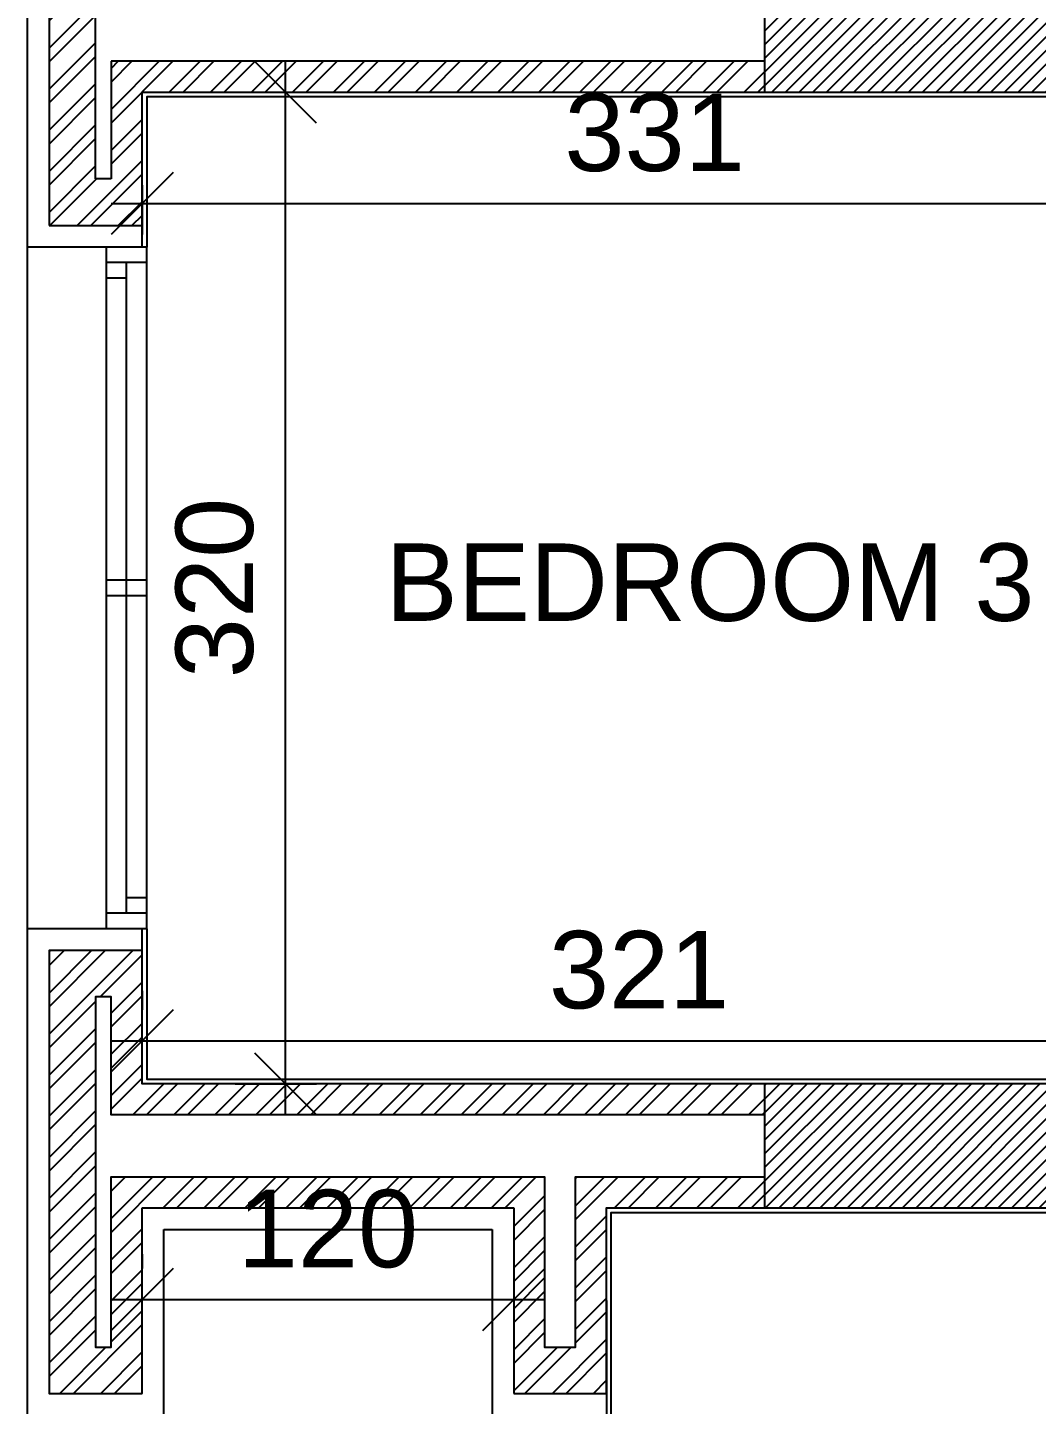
# Model space of a CAD drawing. Extents: x -1.7 to 46.3, y -159.8 to -77.2.
# Drawn here: x 26.638 to 29.897, y -111.631 to -107.187 of the extents above; entities that cross this region are included whole.
import ezdxf

# ---------------------------------------------------------------- set-up
doc = ezdxf.new("R2010")
doc.units = 0
doc.header["$MEASUREMENT"] = 0
doc.header["$PDMODE"] = 35
doc.header["$PDSIZE"] = 0.3
doc.layers.get('0').update_dxf_attribs({"linetype": 'CONTINUOUS'})
doc.layers.get('DEFPOINTS').update_dxf_attribs({"linetype": 'CONTINUOUS'})
for name, color, linetype in [('A-ALU', 9, 'CONTINUOUS'), ('A-AREAS', 6, 'CONTINUOUS'), ('a-dim', 3, 'CONTINUOUS'), ('A-HATCH-CONC', 8, 'CONTINUOUS'), ('A-HATCH-WALL', 8, 'CONTINUOUS'), ('A-NOMENCLATURE', 3, 'CONTINUOUS'), ('A-PLASTER', 8, 'CONTINUOUS'), ('A-PROJECTION', 9, 'CONTINUOUS'), ('a-revetement', 1, 'CONTINUOUS'), ('A-WALL', 4, 'CONTINUOUS'), ('S-2ND-3RD-4-5-6TH$0$A-STR 2-3-4-5-6', 2, 'CONTINUOUS')]:
    doc.layers.add(name, color=color, linetype=linetype)
doc.styles.add('A100-STEXT', font='ARIAL.TTF', dxfattribs={"height": 0.25})
doc.dimstyles.new('A100-DIM', dxfattribs={"dimtxt": 0.25, "dimasz": 0.2, "dimexe": 0.1, "dimexo": 0.3, "dimgap": 0.1, "dimtad": 1, "dimlfac": 100, "dimrnd": 0.5, "dimdsep": 46, "dimtxsty": 'A100-STEXT', "dimblk1": 'OBLIQUE', "dimblk2": 'OBLIQUE', "dimsah": 1, "dimcen": -0.05, "dimdle": 0.1, "dimclrd": 15, "dimclre": 15, "dimclrt": 256, "dimadec": 0, "dimazin": 0, "dimtfac": 0.28, "dimtix": 1, "dimtmove": 2, "dimatfit": 3, "dimldrblk": 'OBLIQUE', "dimfxl": 0, "dimtolj": 1, "dimarcsym": 0})
pattern_1 = [(45, (8e-11, -138.735676), (-0.022097087, 0.022097087), [])]
pattern_2 = [(45, (-4e-09, -138.73489), (-0.06629126, 0.06629126), []), (45, (0.04419, -138.73489), (-0.06629126, 0.06629126), [])]

# ---------------------------------------------------------------- blocks, each defined once
blk = doc.blocks.new('_OBLIQUE')
at = {"color": 0, "linetype": 'ByBlock'}
blk.add_line((-0.5, -0.5), (0.5, 0.5), dxfattribs=at)
blk = doc.blocks.new('*D94')
at = {"layer": 'a-dim', "color": 15, "lineweight": -2}
for p, q in [((28.5084, -111.2957), (28.5084, -112.0176)), ((34.1934, -111.6457), (34.1934, -112.0176)), ((28.4084, -111.9176), (34.2934, -111.9176))]:
    blk.add_line(p, q, dxfattribs=at)
at = {"layer": 'DEFPOINTS', "color": 0}
for p in [(28.5084, -110.9957), (34.1934, -111.3457), (34.1934, -111.9176)]:
    blk.add_point(p, dxfattribs=at)
at = {"layer": 'a-dim', "color": 15, "lineweight": -2, "xscale": 0.2, "yscale": 0.2, "zscale": 0.2, "rotation": 180}
blk.add_blockref('_OBLIQUE', (28.5084, -111.9176), dxfattribs=at)
at = {"layer": 'a-dim', "color": 15, "lineweight": -2, "xscale": 0.2, "yscale": 0.2, "zscale": 0.2}
blk.add_blockref('_OBLIQUE', (34.1934, -111.9176), dxfattribs=at)
at = {"layer": 'a-dim', "insert": (31.3509, -111.6899), "char_height": 0.25, "attachment_point": 5, "style": 'A100-STEXT'}
blk.add_mtext('\\A1;568.5', dxfattribs=at)
blk = doc.blocks.new('*D107')
at = {"layer": 'a-dim', "color": 15, "lineweight": -2}
for p, q in [((27.0084, -110.2957), (27.0084, -110.3569)), ((30.2184, -110.2957), (30.2184, -110.3569)), ((26.9084, -110.4569), (30.3184, -110.4569))]:
    blk.add_line(p, q, dxfattribs=at)
at = {"layer": 'DEFPOINTS', "color": 0}
for p in [(30.2184, -110.4569), (27.0084, -110.5957), (30.2184, -110.5957)]:
    blk.add_point(p, dxfattribs=at)
at = {"layer": 'a-dim', "color": 15, "lineweight": -2, "xscale": 0.2, "yscale": 0.2, "zscale": 0.2, "rotation": 180}
blk.add_blockref('_OBLIQUE', (27.0084, -110.4569), dxfattribs=at)
at = {"layer": 'a-dim', "color": 15, "lineweight": -2, "xscale": 0.2, "yscale": 0.2, "zscale": 0.2}
blk.add_blockref('_OBLIQUE', (30.2184, -110.4569), dxfattribs=at)
at = {"layer": 'a-dim', "insert": (28.6134, -110.2292), "char_height": 0.25, "attachment_point": 5, "style": 'A100-STEXT'}
blk.add_mtext('\\A1;321', dxfattribs=at)
blk = doc.blocks.new('*D110')
at = {"layer": 'a-dim', "color": 15, "lineweight": -2}
for p, q in [((27.0084, -107.6957), (27.0084, -107.8548)), ((30.3184, -107.6957), (30.3184, -107.8548)), ((26.9084, -107.7548), (30.4184, -107.7548))]:
    blk.add_line(p, q, dxfattribs=at)
at = {"layer": 'DEFPOINTS', "color": 0}
for p in [(27.0084, -107.3957), (30.3184, -107.3957), (30.3184, -107.7548)]:
    blk.add_point(p, dxfattribs=at)
at = {"layer": 'a-dim', "color": 15, "lineweight": -2, "xscale": 0.2, "yscale": 0.2, "zscale": 0.2, "rotation": 180}
blk.add_blockref('_OBLIQUE', (27.0084, -107.7548), dxfattribs=at)
at = {"layer": 'a-dim', "color": 15, "lineweight": -2, "xscale": 0.2, "yscale": 0.2, "zscale": 0.2}
blk.add_blockref('_OBLIQUE', (30.3184, -107.7548), dxfattribs=at)
at = {"layer": 'a-dim', "insert": (28.6634, -107.527), "char_height": 0.25, "attachment_point": 5, "style": 'A100-STEXT'}
blk.add_mtext('\\A1;331', dxfattribs=at)
blk = doc.blocks.new('*D117')
at = {"layer": 'a-dim', "color": 15, "lineweight": -2}
for p, q in [((27.4711, -110.6957), (27.4711, -107.2957)), ((27.3084, -107.3957), (27.5711, -107.3957)), ((27.3084, -110.5957), (27.5711, -110.5957))]:
    blk.add_line(p, q, dxfattribs=at)
at = {"layer": 'DEFPOINTS', "color": 0}
for p in [(27.0084, -107.3957), (27.4711, -107.3957), (27.0084, -110.5957)]:
    blk.add_point(p, dxfattribs=at)
at = {"layer": 'a-dim', "color": 15, "lineweight": -2, "xscale": 0.2, "yscale": 0.2, "zscale": 0.2}
for p, rotation in [((27.4711, -107.3957), 90), ((27.4711, -110.5957), 270)]:
    blk.add_blockref('_OBLIQUE', p, dxfattribs=dict(at, rotation=rotation))
at = {"layer": 'a-dim', "insert": (27.2433, -108.9957), "char_height": 0.25, "attachment_point": 5, "rotation": 90, "style": 'A100-STEXT'}
blk.add_mtext('\\A1;320', dxfattribs=at)
blk = doc.blocks.new('*D121')
at = {"layer": 'a-dim', "color": 15, "lineweight": -2}
for p, q in [((27.0084, -111.1457), (27.0084, -111.1924)), ((28.2084, -111.1457), (28.2084, -111.1924)), ((26.9084, -111.2924), (28.3084, -111.2924))]:
    blk.add_line(p, q, dxfattribs=at)
at = {"layer": 'DEFPOINTS', "color": 0}
for p in [(28.2084, -111.2924), (27.0084, -111.4457), (28.2084, -111.4457)]:
    blk.add_point(p, dxfattribs=at)
at = {"layer": 'a-dim', "color": 15, "lineweight": -2, "xscale": 0.2, "yscale": 0.2, "zscale": 0.2, "rotation": 180}
blk.add_blockref('_OBLIQUE', (27.0084, -111.2924), dxfattribs=at)
at = {"layer": 'a-dim', "color": 15, "lineweight": -2, "xscale": 0.2, "yscale": 0.2, "zscale": 0.2}
blk.add_blockref('_OBLIQUE', (28.2084, -111.2924), dxfattribs=at)
at = {"layer": 'a-dim', "insert": (27.6084, -111.0647), "char_height": 0.25, "attachment_point": 5, "style": 'A100-STEXT'}
blk.add_mtext('\\A1;120', dxfattribs=at)

msp = doc.modelspace()

# ---------------------------------------------------------------- hatches: boundary and pattern name
at = {"layer": 'A-HATCH-CONC'}
h = msp.add_hatch(dxfattribs=at)
h.set_pattern_fill('ANSI31', color=256, scale=0.25, style=0)
h.set_pattern_definition(pattern_1)
h.paths.add_polyline_path([(30.21837, -106.99568), (29.01837, -106.99568), (29.01837, -107.39568), (30.21837, -107.39568)])
h = msp.add_hatch(dxfattribs=at)
h.set_pattern_fill('ANSI31', color=256, scale=0.25, style=0)
h.set_pattern_definition(pattern_1)
h.paths.add_polyline_path([(30.21837, -110.59568), (29.01837, -110.59568), (29.01837, -110.99568), (30.21837, -110.99568)])
at = {"layer": 'A-HATCH-WALL'}
h = msp.add_hatch(dxfattribs=at)
h.set_pattern_fill('ANSI32', color=256, scale=0.25, style=0)
h.set_pattern_definition(pattern_2)
h.paths.add_polyline_path([(29.01837, -107.09489), (29.01837, -106.99489), (28.70818, -106.99489), (28.70144, -107.00328), (28.691, -106.99489), (27.48387, -106.99489), (27.48387, -106.54897), (27.08489, -106.22811), (26.98462, -106.35279), (27.14928, -106.48521), (27.14928, -106.99489), (26.70837, -106.99489), (26.70837, -107.82489), (27.00837, -107.82489), (27.00837, -107.39489), (29.01837, -107.39489), (29.01837, -107.29489), (26.90837, -107.29489), (26.90837, -107.67489), (26.85837, -107.67489), (26.85837, -107.14489), (27.29928, -107.14489), (27.29928, -106.59489), (27.38387, -106.59489), (27.38387, -107.09489)])
h = msp.add_hatch(dxfattribs=at)
h.set_pattern_fill('ANSI32', color=256, scale=0.25, style=0)
h.set_pattern_definition(pattern_2)
h.paths.add_polyline_path([(29.01837, -110.59489), (27.00837, -110.59489), (27.00837, -110.16489), (26.70837, -110.16489), (26.70837, -111.59489), (27.00837, -111.59489), (27.00837, -110.99489), (28.20837, -110.99489), (28.20837, -111.59489), (28.50837, -111.59489), (28.50837, -110.99489), (29.01837, -110.99489), (29.01837, -110.89489), (28.40837, -110.89489), (28.40837, -111.44489), (28.30837, -111.44489), (28.30837, -110.89489), (26.90837, -110.89489), (26.90837, -111.44489), (26.85837, -111.44489), (26.85837, -110.31489), (26.90837, -110.31489), (26.90837, -110.69489), (29.01837, -110.69489)])

# ---------------------------------------------------------------- linework, layer by layer
at = {"layer": 'A-ALU'}
for p, q in [((26.89337, -110.09568), (26.89337, -107.89568)), ((27.02337, -107.89568), (26.89337, -107.89568)), ((27.02337, -110.09568), (27.02337, -107.89568)), ((27.02337, -107.94568), (26.89337, -107.94568)), ((26.95837, -110.04568), (26.95837, -107.94568)), ((26.95837, -107.99568), (26.89337, -107.99568)), ((27.02337, -108.97068), (26.89337, -108.97068)), ((27.02337, -109.02068), (26.89337, -109.02068)), ((27.02337, -109.99568), (26.95837, -109.99568)), ((27.02337, -110.04568), (26.89337, -110.04568)), ((27.02337, -110.09568), (26.89337, -110.09568))]:
    msp.add_line(p, q, dxfattribs=at)
at = {"layer": 'A-AREAS'}
msp.add_lwpolyline([(26.63837, -116.19568), (26.63837, -115.22568), (28.13837, -115.22568), (28.13837, -111.66568), (26.63837, -111.66568), (26.63837, -106.92568)], dxfattribs=at)
at = {"layer": 'A-PLASTER'}
for points in [[(31.38337, -109.51068), (30.30337, -109.51068), (30.30337, -107.41068), (27.02337, -107.41068), (27.02337, -107.89568)], [(27.02337, -110.09568), (27.02337, -110.58068), (30.38337, -110.58068), (30.38337, -111.18068), (32.74337, -111.18068), (32.74337, -110.49568)], [(28.50837, -111.66568), (28.52337, -111.66568), (28.52337, -111.01068), (30.20337, -111.01068), (30.20337, -111.36068), (32.92337, -111.36068), (32.92337, -111.01068), (33.10837, -111.01068)]]:
    msp.add_lwpolyline(points, dxfattribs=at)
at = {"layer": 'A-PROJECTION'}
msp.add_line((26.63837, -110.09568), (26.63837, -107.89568), dxfattribs=at)
at = {"layer": 'a-revetement'}
for p, q in [((26.63837, -107.89568), (26.63837, -106.92568)), ((27.00837, -107.89568), (27.00837, -107.82568)), ((27.00837, -107.89568), (26.63837, -107.89568)), ((27.00837, -110.09568), (26.63837, -110.09568)), ((26.63837, -111.66568), (26.63837, -110.09568)), ((27.00837, -110.16568), (27.00837, -110.09568)), ((27.07837, -111.06568), (28.13837, -111.06568)), ((27.07837, -111.66568), (27.07837, -111.06568)), ((28.13837, -111.06568), (28.13837, -111.66568)), ((28.50837, -111.59568), (28.50837, -111.66568))]:
    msp.add_line(p, q, dxfattribs=at)
at = {"layer": 'A-WALL'}
for p, q in [((26.70837, -106.99568), (26.70837, -107.82568)), ((26.85837, -107.67568), (26.85837, -107.14568)), ((29.01837, -107.29568), (26.90837, -107.29568)), ((26.90837, -107.29568), (26.90837, -107.67568)), ((27.00837, -107.82568), (27.00837, -107.39568)), ((27.00837, -107.39568), (29.01837, -107.39568)), ((26.90837, -107.67568), (26.85837, -107.67568)), ((26.70837, -107.82568), (27.00837, -107.82568)), ((27.00837, -110.99568), (28.20837, -110.99568)), ((27.00837, -111.59568), (27.00837, -110.99568)), ((28.20837, -110.99568), (28.20837, -111.59568))]:
    msp.add_line(p, q, dxfattribs=at)
for points in [[(29.01837, -110.59568), (27.00837, -110.59568), (27.00837, -110.16568), (26.70837, -110.16568), (26.70837, -111.59568), (27.00837, -111.59568)], [(29.01837, -110.69568), (26.90837, -110.69568), (26.90837, -110.31568), (26.85837, -110.31568), (26.85837, -111.44568), (26.90837, -111.44568), (26.90837, -110.89568), (28.30837, -110.89568), (28.30837, -111.44568), (28.40837, -111.44568), (28.40837, -110.89568), (29.01837, -110.89568)], [(28.20837, -111.59568), (28.50837, -111.59568), (28.50837, -110.99568), (29.01837, -110.99568)]]:
    msp.add_lwpolyline(points, dxfattribs=at)
at = {"layer": 'S-2ND-3RD-4-5-6TH$0$A-STR 2-3-4-5-6'}
for points in [[(29.01837, -107.39568), (30.21837, -107.39568), (30.21837, -106.99568), (29.01837, -106.99568)], [(29.01837, -110.99568), (30.21837, -110.99568), (30.21837, -110.59568), (29.01837, -110.59568)]]:
    msp.add_lwpolyline(points, close=True, dxfattribs=at)

# ---------------------------------------------------------------- texts
at = {"layer": 'A-NOMENCLATURE', "style": 'A100-STEXT'}
msp.add_text('BEDROOM 3', height=0.25, dxfattribs=at).set_placement((27.79461, -109.10193))

# ---------------------------------------------------------------- dimensions: what is measured, and where the dimension line sits
at = {"layer": 'a-dim'}
dim = msp.add_linear_dim(base=(27.47105, -107.39568), p1=(27.00837, -110.59568), p2=(27.00837, -107.39568), angle=90, dimstyle='A100-DIM', dxfattribs=at)
dim.commit()
dim.dimension.update_dxf_attribs({"geometry": '*D117', "text_midpoint": (27.24332, -108.99568)})
for base, p1, p2, picture, middle in [((30.31837, -107.75475), (27.00837, -107.39568), (30.31837, -107.39568), '*D110', (28.66337, -107.52702)), ((30.21837, -110.4569), (27.00837, -110.59568), (30.21837, -110.59568), '*D107', (28.61337, -110.22917)), ((28.20837, -111.29239), (27.00837, -111.44568), (28.20837, -111.44568), '*D121', (27.60837, -111.06474)), ((34.19337, -111.91759), (28.50837, -110.99568), (34.19337, -111.34568), '*D94', (31.35087, -111.68994))]:
    dim = msp.add_linear_dim(base=base, p1=p1, p2=p2, dimstyle='A100-DIM', dxfattribs=at)
    dim.commit()
    dim.dimension.update_dxf_attribs({"geometry": picture, "text_midpoint": middle})

doc.saveas('drawing.dxf')
